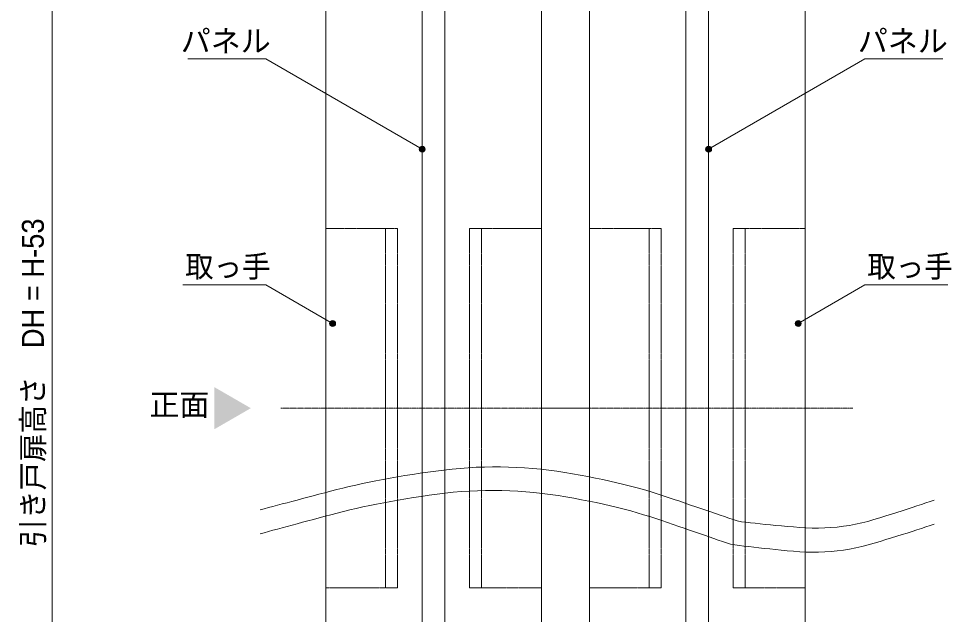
# Model space of a CAD drawing. Units: millimetres, scale not verified. Extents: x -6062 to 6062, y -3045 to 3045.
# Drawn here: x -232 to 1325, y -1019 to -25 of the extents above; entities that cross this region are included whole.
import ezdxf
from ezdxf.enums import TextEntityAlignment as Align

# ---------------------------------------------------------------- set-up
doc = ezdxf.new("R2010")
doc.units = ezdxf.units.MM
doc.header["$LTSCALE"] = 20
doc.linetypes.add('USER2', pattern=[10.5, 8, -0.5, 0.5, -0.5, 0.5, -0.5])
doc.linetypes.add('USER3', pattern=[2.91, 1.76, -0.4, 0.35, -0.4])
for name, color, linetype, lineweight in [('0-0_2寸法-3', 7, 'Continuous', 15), ('0-1_2寸法-1', 7, 'Continuous', 15), ('0-5_3一般', 7, 'Continuous', 15)]:
    doc.layers.add(name, color=color, linetype=linetype, lineweight=lineweight)
doc.styles.add('ＭＳ Ｐゴシック', font='')
doc.styles.get('ＭＳ Ｐゴシック').set_extended_font_data('MS PGothic')

# ---------------------------------------------------------------- blocks, each defined once
blk = doc.blocks.new('グループ-17')
at = {"layer": '0-5_3一般'}
for p, q in [((50163.7, -37500), (50163.7, 11900)), ((57363.7, 11900), (57363.7, -37500))]:
    blk.add_line(p, q, dxfattribs=at)
blk.add_lwpolyline([(54143.7, -32004.9), (54143.7, 5800), (53383.7, 5800), (53383.7, -32004.9)], close=True, dxfattribs=at)
blk = doc.blocks.new('グループ-21')
at = {"layer": '0-5_3一般'}
for p, q in [((44583.7, 6700), (44583.7, -32004.9)), ((45343.7, -32004.9), (45343.7, 6700))]:
    blk.add_line(p, q, dxfattribs=at)
blk.add_lwpolyline([(48563.7, 11900), (48563.7, -37500), (41363.7, -37500), (41363.7, 11900)], close=True, dxfattribs=at)
blk = doc.blocks.new('グループ-23')
at = {"layer": '0-5_3一般'}
for points in [[(39171, -16893.8), (39309.5, -16856.7), (39452.6, -16818.4), (39600.3, -16779), (39752.6, -16738.5), (39909.4, -16696.9), (40070.9, -16654.2), (40236.9, -16610.4), (40407.6, -16565.4), (40582.8, -16519.3), (40762.6, -16472.1), (40947, -16423.8), (41135.9, -16374.3), (41329.5, -16323.8), (41527.7, -16272.1), (41730.4, -16219.3), (41937.6, -16167), (42149.4, -16115.8), (42365.6, -16066), (42586.3, -16017.4), (42811.4, -15970), (43041.1, -15923.9), (43275.2, -15879), (43513.8, -15835.4), (43756.9, -15793), (44004.4, -15751.8), (44256.5, -15711.9), (44513, -15673.2), (44774, -15635.8), (45039.4, -15599.6), (45309.1, -15564.9), (45579.6, -15534.5), (45849.9, -15509.2), (46119.9, -15489.1), (46389.7, -15474.1), (46659.2, -15464.2), (46928.5, -15459.5), (47197.6, -15460), (47466.4, -15465.5), (47735, -15476.3)], [(47735, -15476.3), (48003.4, -15492.1), (48271.5, -15513.2), (48539.4, -15539.3), (48807.1, -15570.6), (49074.5, -15607.1), (49341.1, -15648.3), (49603.7, -15691.6), (49861.6, -15736.7), (50115, -15783.4), (50363.7, -15832), (50607.8, -15882.2), (50847.3, -15934.1), (51082.2, -15987.8), (51312.4, -16043.2), (51538.1, -16100.4), (51759.1, -16159.2), (51975.5, -16219.8), (52187.4, -16282.1), (52394.5, -16346.2), (52597.1, -16412), (52795.1, -16478.7), (52988.6, -16544.3), (53177.7, -16608.4), (53362.3, -16671), (53542.4, -16732.3), (53718, -16792.1), (53889.2, -16850.4), (54055.9, -16907.4), (54218.1, -16962.9), (54375.9, -17016.9), (54529.1, -17069.6), (54678, -17120.8), (54822.3, -17170.5), (54962.2, -17218.9), (55097.6, -17265.8), (55237.6, -17289), (55384.5, -17307.4), (55537.5, -17325.7), (55696.4, -17343.9)], [(39171, -17693.8), (39309.7, -17655.8), (39453.1, -17616.6), (39601.1, -17576.3), (39753.9, -17534.8), (39911.3, -17492.1), (40073.3, -17448.2), (40240.1, -17403.2), (40411.5, -17357.1), (40587.6, -17309.7), (40768.4, -17261.2), (40953.8, -17211.5), (41144, -17160.7), (41338.8, -17108.7), (41538.2, -17055.5), (41742.4, -17001.4), (41951.1, -16948.1), (42164.3, -16896.2), (42382.2, -16845.4), (42604.6, -16796), (42831.5, -16747.9), (43063.1, -16701), (43299.2, -16655.4), (43539.8, -16611), (43785, -16567.9), (44034.8, -16526.1), (44289.1, -16485.6), (44548.1, -16446.4), (44811.5, -16408.4), (45079.6, -16371.7), (45350.4, -16337.7), (45621.1, -16309), (45891.5, -16285.6), (46161.7, -16267.6), (46431.7, -16254.8), (46701.4, -16247.4), (46970.9, -16245.3), (47240.1, -16248.5), (47509.1, -16257.1), (47777.9, -16270.9)], [(47777.9, -16270.9), (48046.4, -16290.1), (48314.7, -16314.6), (48582.7, -16344.4), (48850.5, -16379.5), (49117.9, -16419.8), (49381.8, -16462.9), (49641, -16507.8), (49895.4, -16554.4), (50145.2, -16602.9), (50390.3, -16653.2), (50630.6, -16705.2), (50866.3, -16759.1), (51097.3, -16814.8), (51323.5, -16872.3), (51545.1, -16931.6), (51761.9, -16992.7), (51974.1, -17055.6), (52181.5, -17120.3), (52384.3, -17186.8), (52582.3, -17254.3), (52775.9, -17320.5), (52964.8, -17385.2), (53149.2, -17448.4), (53329.1, -17510.2), (53504.4, -17570.5), (53675.2, -17629.3), (53841.4, -17686.7), (54003, -17742.5), (54160.1, -17796.9), (54312.6, -17849.8), (54460.6, -17901.3), (54604, -17951.2), (54742.9, -17999.7), (54878.1, -18043.5), (55020.8, -18063.2), (55169.4, -18082.9), (55323.8, -18102.6), (55484, -18122.2), (55650, -18141.7)], [(55696.4, -17343.9), (55861.4, -17361.8), (56032.3, -17379.6), (56209.3, -17397.2), (56392.3, -17414.7), (56581.3, -17432), (56776.2, -17449.1), (56977.2, -17466), (57184.2, -17482.7), (57394.6, -17496.8), (57604.2, -17504.3), (57813.2, -17505.3), (58021.5, -17499.8), (58229, -17487.7), (58435.9, -17469), (58642, -17443.8), (58847.5, -17412.1), (59052.2, -17373.8), (59256.2, -17328.9), (59459.5, -17277.5), (59662.1, -17219.6), (59861.7, -17158.6), (60055.4, -17098.8), (60243.3, -17040.2), (60425.2, -16982.8), (60601.4, -16926.6), (60771.6, -16871.7), (60936, -16817.9), (61094.4, -16765.4), (61247.1, -16714.1), (61393.8, -16664), (61534.7, -16615.2), (61669.7, -16567.5), (61669.7, -16567.5)], [(55650, -18141.7), (55821.8, -18161.2), (55999.5, -18180.6), (56183, -18200), (56372.3, -18219.3), (56567.5, -18238.6), (56768.4, -18257.8), (56975.2, -18277), (57186, -18294.4), (57396.4, -18305.5), (57606.1, -18310.2), (57815.2, -18308.6), (58023.6, -18300.5), (58231.4, -18286.1), (58438.5, -18265.2), (58645, -18237.9), (58850.9, -18204.3), (59056.1, -18164.2), (59260.6, -18117.7), (59464.6, -18064.9), (59667.5, -18006.1), (59865.7, -17947), (60058.2, -17888.9), (60245, -17832), (60426.1, -17776.1), (60601.5, -17721.2), (60771.2, -17667.5), (60935.2, -17614.8), (61093.5, -17563.2), (61246.1, -17512.7), (61393, -17463.2), (61534.2, -17414.8), (61669.7, -17367.5), (61669.7, -17367.5)]]:
    blk.add_lwpolyline(points, dxfattribs=at)
for name in ['グループ-21', 'グループ-17']:
    blk.add_blockref(name, (0, 0), dxfattribs=at)
blk = doc.blocks.new('グループ-24')
at = {"layer": '0-5_3一般'}
for p, q in [((50163.7, -37200), (50163.7, 11900)), ((57363.7, 11900), (57363.7, -37200))]:
    blk.add_line(p, q, dxfattribs=at)
at = {"layer": '0-5_3一般', "linetype": 'USER2'}
for p, q in [((44583.7, -32300), (44583.7, 6700)), ((45343.7, 6700), (45343.7, -32300)), ((43363.7, -7500), (43363.7, -19500)), ((46563.7, -7500), (46563.7, -19500)), ((50163.7, -19500), (50163.7, -7500)), ((50163.7, -7500), (52563.7, -7500)), ((52163.7, -7500), (52163.7, -19500)), ((52563.7, -7500), (52563.7, -19500)), ((54963.7, -7500), (54963.7, -19500)), ((57363.7, -7500), (54963.7, -7500)), ((55363.7, -7500), (55363.7, -19500)), ((57363.7, -19500), (57363.7, -7500)), ((52563.7, -19500), (50163.7, -19500)), ((54963.7, -19500), (57363.7, -19500))]:
    blk.add_line(p, q, dxfattribs=at)
at = {"layer": '0-5_3一般', "linetype": 'USER3'}
for p, q in [((39863.2, -13500), (50157.2, -13500)), ((48663.2, -13500), (58957.2, -13500))]:
    blk.add_line(p, q, dxfattribs=at)
at = {"layer": '0-5_3一般'}
blk.add_lwpolyline([(48563.7, 11900), (48563.7, -37200), (41363.7, -37200), (41363.7, 11900)], dxfattribs=at)
at = {"layer": '0-5_3一般', "linetype": 'USER2'}
for points in [[(53383.7, 6700), (54143.7, 6700), (54143.7, -32300), (53383.7, -32300)], [(41363.7, -7500), (43763.7, -7500), (43763.7, -19500), (41363.7, -19500)], [(46163.7, -19500), (48563.7, -19500), (48563.7, -7500), (46163.7, -7500)]]:
    blk.add_lwpolyline(points, close=True, dxfattribs=at)
blk = doc.blocks.new('グループ-25')
at = {"layer": '0-5_3一般'}
for name in ['グループ-24', 'グループ-23']:
    blk.add_blockref(name, (0, 0), dxfattribs=at)

msp = doc.modelspace()

# ---------------------------------------------------------------- hatches: boundary and pattern name
at = {"layer": '0-0_2寸法-3'}
for points in [[(446.69, -242.7, 1), (436.68, -242.7, 1)], [(924.69, -242.7, 1), (914.68, -242.7, 1)], [(297.19, -533.66, 1), (287.18, -533.66, 1)], [(1074.19, -533.66, 1), (1064.18, -533.66, 1)]]:
    msp.add_hatch(color=256, dxfattribs=at).paths.add_polyline_path(points)

# ---------------------------------------------------------------- linework, layer by layer
for points in [[(441.68, -242.7), (180.68, -92.01), (50.65, -92.01)], [(919.68, -242.7), (1180.68, -92.01), (1310.71, -92.01)], [(292.18, -533.66), (180.68, -469.29), (42.16, -469.29)], [(1069.18, -533.66), (1180.68, -469.29), (1319.2, -469.29)]]:
    msp.add_lwpolyline(points, dxfattribs=at)
for centre in [(441.68, -242.7), (919.68, -242.7), (292.18, -533.66), (1069.18, -533.66)]:
    msp.add_circle(centre, 5.01, dxfattribs=at)
msp.add_solid([(94.91, -639.93), (155.66, -675), (94.91, -710.07)], dxfattribs=at)
at = {"layer": '0-1_2寸法-1'}
msp.add_line((-175.69, 582.29), (-175.69, -1862.29), dxfattribs=at)

# ---------------------------------------------------------------- block references
at = {"layer": '0-5_3一般', "xscale": 0.05, "yscale": 0.05}
msp.add_blockref('グループ-25', (-1787.5, 0), dxfattribs=at)

# ---------------------------------------------------------------- texts
at = {"layer": '0-0_2寸法-3', "style": 'ＭＳ Ｐゴシック'}
for s, height, p in [('パネル', 36.69, (38.68, -91.36)), ('パネル', 36.69, (1168.71, -91.36)), ('正面', 36.66, (-13.56, -698.58))]:
    msp.add_text(s, height=height, dxfattribs=at).set_placement(p, align=Align.BOTTOM_LEFT)
at = {"layer": '0-0_2寸法-3', "style": 'ＭＳ Ｐゴシック', "width": 0.95}
for p in [(46.02, -467.69), (1184.54, -467.69)]:
    msp.add_text('取っ手', height=36.66, dxfattribs=at).set_placement(p, align=Align.BOTTOM_LEFT)
at = {"layer": '0-1_2寸法-1', "style": 'ＭＳ Ｐゴシック', "width": 0.95}
msp.add_text('引き戸扉高さ\u3000DH = H-53', height=36.66, rotation=90, dxfattribs=at).set_placement((-178.81, -907.33), align=Align.BOTTOM_LEFT)

doc.saveas('drawing.dxf')
